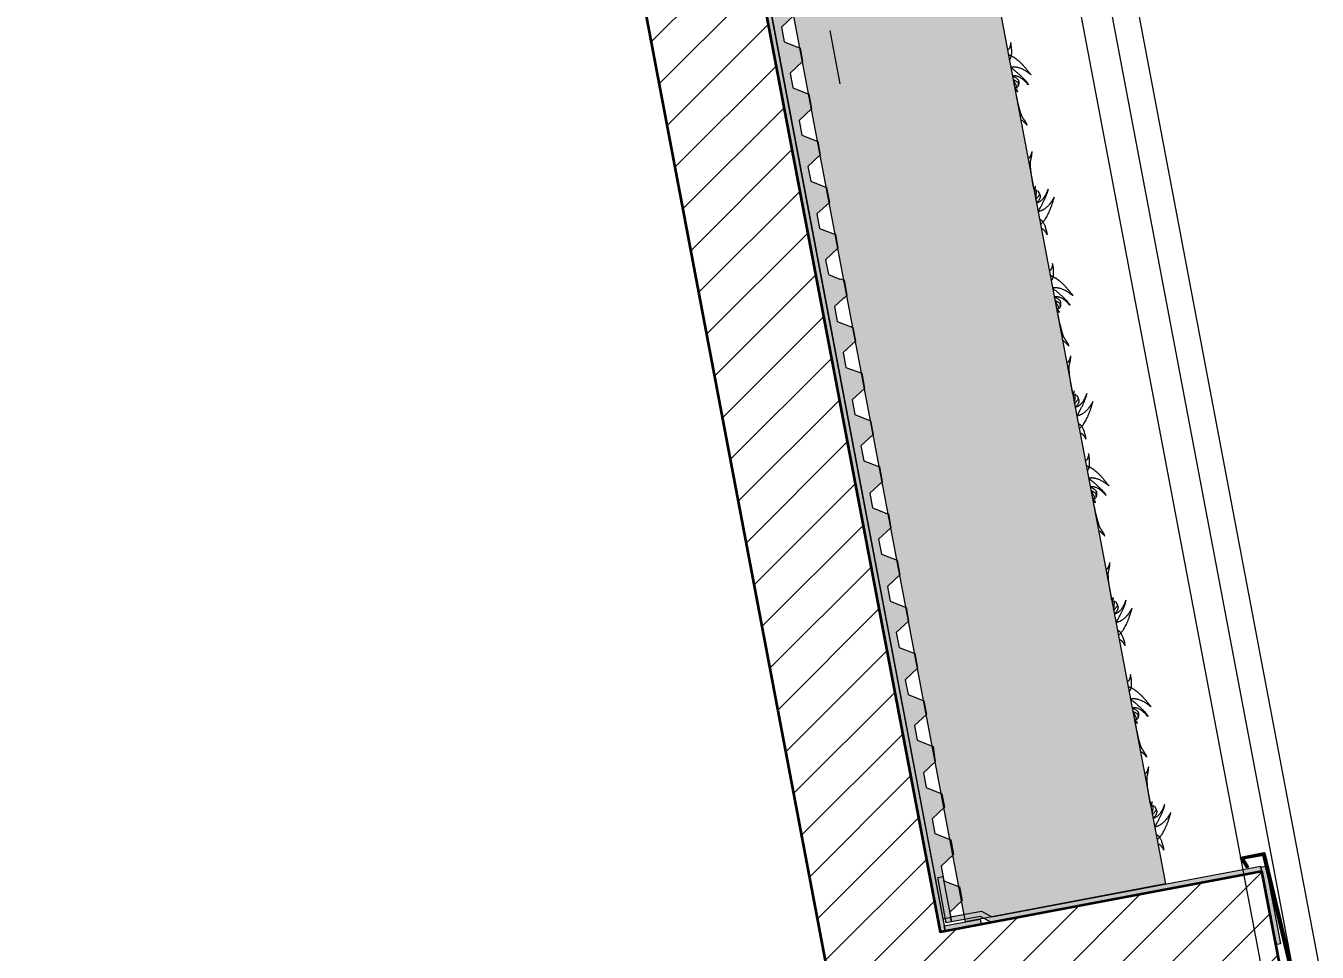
# Model space of a CAD drawing. Header units: centimetres. Extents: x 43491 to 84569, y -30699 to -11680.
# Drawn here: x 44728.9 to 44981, y -26685.3 to -26504.3 of the extents above; entities that cross this region are included whole.
import ezdxf

# ---------------------------------------------------------------- set-up
doc = ezdxf.new("R2010")
doc.units = ezdxf.units.CM
doc.header["$LTSCALE"] = 50.8
doc.header["$PDMODE"] = 1
doc.header["$PDSIZE"] = -2
doc.linetypes.add('Style de ligne -1', pattern=[0.41664, 0.20828, -0.20836])
doc.layers.get('0').update_dxf_attribs({"lineweight": 18})
for name, color, linetype, lineweight in [('0-PROJET-COTATIONS', 7, 'Continuous', 13), ('0-PROJET-DESSINS CRÉES', 7, 'Continuous', 9), ('0-PROJET-Garde corps', 7, 'Continuous', 5), ('0-PROJET-ISOLATION', 7, 'Continuous', 13), ('0-PROJET-MUR BETON', 7, 'Continuous', 35)]:
    doc.layers.add(name, color=color, linetype=linetype, lineweight=lineweight)
doc.styles.add('Helvetica', font='Helvetica')
doc.dimstyles.new('IS', dxfattribs={"dimtxt": 10.08724, "dimasz": 5.007446, "dimexe": 2, "dimexo": 10, "dimgap": 3, "dimtad": 1, "dimdec": 1, "dimtxsty": 'Helvetica', "dimblk": 'DOT', "dimblk1": 'DOT', "dimblk2": 'DOT', "dimcen": 0, "dimdle": 10, "dimazin": 0, "dimtfac": 0.8, "dimtdec": 1, "dimtix": 1, "dimtmove": 0, "dimatfit": 0, "dimldrblk": 'VW_FILLEDARROW-1', "dimfxl": 0, "dimfrac": 2, "dimtolj": 1, "dimarcsym": 0})

# ---------------------------------------------------------------- blocks, each defined once
blk = doc.blocks.new('Groupe-124-1')
at = {"layer": '0-PROJET-Garde corps', "color": 7, "linetype": 'Continuous', "lineweight": 5}
for p, q in [((6140.98, -48783.9), (6140.89, -48783.43)), ((6141.8, -48783.74), (6141.71, -48783.27))]:
    blk.add_line(p, q, dxfattribs=at)
at = {"layer": '0-PROJET-Garde corps', "color": 7, "linetype": 'Continuous', "lineweight": 5, "flags": 128}
for points in [[(6140.22, -48783.55), (6140.2, -48783.44), (6142.38, -48783.03), (6142.4, -48783.14)], [(6140.54, -48783.98), (6140.45, -48783.51), (6142.17, -48783.18), (6142.26, -48783.66)]]:
    blk.add_lwpolyline(points, close=True, dxfattribs=at)
blk = doc.blocks.new('Groupe-125-1')
at = {"layer": '0-PROJET-Garde corps', "color": 7}
blk.add_blockref('Groupe-124-1', (0, 0), dxfattribs=at)
blk = doc.blocks.new('Groupe-126-1')
at = {"layer": '0-PROJET-Garde corps', "color": 7, "linetype": 'Continuous', "lineweight": 5, "flags": 128}
for points in [[(6269.62, -48756.93), (6270.85, -48763.42), (6267.71, -48764.01), (6266.48, -48757.53)], [(6269.46, -48757.17), (6270.62, -48763.26), (6267.87, -48763.78), (6266.71, -48757.69)]]:
    blk.add_lwpolyline(points, close=True, dxfattribs=at)
blk = doc.blocks.new('Groupe-127-1')
at = {"layer": '0-PROJET-DESSINS CRÉES', "color": 7, "linetype": 'Continuous', "lineweight": 13, "flags": 128}
for points in [[(6164.92, -48774.73), (6162.32, -48775.23), (6162.73, -48777.39), (6165.14, -48776.93), (6165.43, -48778.46), (6164.18, -48778.69)], [(6164.96, -48774.93), (6162.55, -48775.39), (6162.89, -48777.15), (6165.3, -48776.7), (6165.66, -48778.62), (6164.22, -48778.89)]]:
    blk.add_lwpolyline(points, dxfattribs=at)
at = {"layer": '0-PROJET-Garde corps', "color": 8, "linetype": 'Continuous', "lineweight": 5}
for p, q in [((6162.87, -48775.98), (6269.21, -48755.84)), ((6162.92, -48776.22), (6269.26, -48756.09)), ((6162.96, -48776.47), (6269.31, -48756.33)), ((6165.5, -48779.21), (6162.71, -48779.73)), ((6165.62, -48779.84), (6162.83, -48780.36)), ((6148.11, -48787.49), (6136.32, -48789.73))]:
    blk.add_line(p, q, dxfattribs=at)
at = {"layer": '0-PROJET-Garde corps', "color": 7, "linetype": 'Continuous', "lineweight": 5}
blk.add_line((6266.29, -48755.73), (6265.58, -48756.25), dxfattribs=at)
at = {"layer": '0-PROJET-Garde corps', "color": 7, "linetype": 'Continuous', "lineweight": 5, "flags": 128}
for points in [[(6265.58, -48756.25), (6266.29, -48755.73), (6269.29, -48755.16), (6269.62, -48756.93), (6266.63, -48757.5), (6265.77, -48757.26)], [(6265.98, -48756.2), (6266.37, -48755.92), (6269.13, -48755.4), (6269.39, -48756.77), (6266.64, -48757.29), (6266.21, -48757.17)], [(6268.5, -48758.91), (6268.15, -48759.21), (6140.39, -48783.4)], [(6269.33, -48763.29), (6268.9, -48763.14), (6155.33, -48784.65)], [(6166.01, -48776.18), (6165.3, -48776.7), (6162.89, -48777.15), (6162.55, -48775.39), (6164.96, -48774.93), (6165.82, -48775.17)], [(6165.6, -48776.23), (6165.21, -48776.51), (6163.05, -48776.92), (6162.79, -48775.55), (6164.95, -48775.14), (6165.38, -48775.26)]]:
    blk.add_lwpolyline(points, dxfattribs=at)
for points in [[(6269.17, -48755.59), (6269.35, -48756.58), (6163.01, -48776.72), (6162.82, -48775.73)], [(6269.53, -48757.5), (6269.56, -48757.68), (6268.72, -48757.84), (6268.86, -48758.6), (6268.14, -48759.22), (6268.02, -48759.08), (6268.66, -48758.53), (6268.51, -48757.7)], [(6165.16, -48777.44), (6166.32, -48783.56), (6163.54, -48784.09), (6162.38, -48777.97)], [(6136.39, -48790.08), (6135.12, -48783.39), (6146.91, -48781.16), (6148.18, -48787.84)]]:
    blk.add_lwpolyline(points, close=True, dxfattribs=at)
at = {"layer": '0-PROJET-Garde corps', "color": 7, "linetype": 'Continuous', "lineweight": 13, "flags": 128}
for points in [[(6164.96, -48774.93), (6164.92, -48774.73), (6162.32, -48775.23), (6162.73, -48777.39), (6165.14, -48776.93), (6165.43, -48778.46), (6164.18, -48778.69), (6164.22, -48778.89), (6165.66, -48778.62), (6165.3, -48776.7), (6162.89, -48777.15), (6162.55, -48775.39)], [(6135.16, -48783.39), (6134.75, -48781.21), (6146.5, -48778.98), (6146.91, -48781.16)], [(6147.84, -48786.06), (6147.1, -48782.13), (6157.91, -48780.09), (6158.65, -48784.02)]]:
    blk.add_lwpolyline(points, close=True, dxfattribs=at)
at = {"layer": '0-PROJET-Garde corps', "color": 7, "linetype": 'Continuous', "lineweight": 5}
blk.add_circle((6165.07, -48781.42), 0.288, dxfattribs=at)
at = {"layer": '0-PROJET-DESSINS CRÉES', "color": 7}
blk.add_blockref('Groupe-125-1', (0, 0), dxfattribs=at)
at = {"layer": '0-PROJET-Garde corps', "color": 7}
blk.add_blockref('Groupe-126-1', (0, 0), dxfattribs=at)
blk = doc.blocks.new('Groupe-160-1')
at = {"layer": '0-PROJET-DESSINS CRÉES', "color": 7, "linetype": 'Continuous', "lineweight": 5}
for points in [[(6104.28, -48594.54), (6104.17, -48595.79), (6103.65, -48595.97)], [(6104.02, -48597.92), (6104.78, -48597.18), (6104.28, -48594.54)], [(6103.83, -48596.9), (6105.73, -48597.47), (6108.24, -48600.86)], [(6108.24, -48600.86), (6106.02, -48599.04), (6104.3, -48599.36)], [(6104.3, -48599.36), (6107.36, -48601.88), (6107.69, -48602.77)], [(6107.69, -48602.77), (6106.01, -48600.81), (6104.62, -48601.07)], [(6104.62, -48601.07), (6105.73, -48601.58), (6105.9, -48602.49), (6105.73, -48603.13)], [(6105.73, -48603.13), (6105.85, -48602.46), (6105.56, -48602.23), (6104.75, -48601.76)], [(6104.75, -48601.76), (6105.64, -48603.57), (6105.51, -48603.29), (6105.06, -48603.37)], [(6105.06, -48603.37), (6105.49, -48603.73), (6105.58, -48604.16)], [(6105.58, -48604.16), (6105.32, -48603.77), (6105.14, -48603.81)], [(6105.14, -48603.81), (6105.94, -48608.02), (6106.5, -48609.08)], [(6107.44, -48610.73), (6106.64, -48609.65), (6106.26, -48609.72)], [(6106.5, -48609.08), (6107.09, -48609.88), (6107.45, -48610.65)]]:
    blk.add_open_spline(points, degree=2, dxfattribs=at)
blk = doc.blocks.new('Groupe-161-1')
at = {"layer": '0-PROJET-DESSINS CRÉES', "color": 7, "linetype": 'Continuous', "lineweight": 5}
for points in [[(6108.41, -48615.84), (6108.06, -48617.14), (6107.68, -48617.21)], [(6108.14, -48617.72), (6108.4, -48616.76), (6108.45, -48615.92)], [(6108.8, -48623.13), (6108, -48618.92), (6108.14, -48617.72)], [(6109.09, -48622.64), (6108.98, -48623.1), (6108.8, -48623.13)], [(6108.88, -48623.56), (6109.16, -48623.07), (6109.09, -48622.64)], [(6109.19, -48625.18), (6109.36, -48623.17), (6109.33, -48623.48), (6108.88, -48623.56)], [(6109.6, -48623.54), (6109.95, -48624.12), (6109.77, -48624.45), (6109.19, -48625.18)], [(6111.56, -48623.16), (6110.71, -48625.6), (6109.32, -48625.87)], [(6109.32, -48625.87), (6110.16, -48624.99), (6109.99, -48624.07), (6109.6, -48623.54)], [(6109.64, -48627.57), (6111.58, -48624.11), (6111.56, -48623.16)], [(6112.77, -48624.74), (6111.37, -48627.25), (6109.64, -48627.57)], [(6110.11, -48630.04), (6111.67, -48628.81), (6112.77, -48624.74)], [(6109.92, -48629.02), (6110.89, -48629.43), (6111.39, -48632.07)], [(6111.39, -48632.07), (6110.83, -48630.94), (6110.28, -48630.97)]]:
    blk.add_open_spline(points, degree=2, dxfattribs=at)
blk = doc.blocks.new('Groupe-162-1')
at = {"layer": '0-PROJET-DESSINS CRÉES', "color": 7, "linetype": 'Continuous', "lineweight": 5}
for points in [[(6112.46, -48637.68), (6112.35, -48638.94), (6111.83, -48639.12)], [(6112.2, -48641.06), (6112.96, -48640.33), (6112.46, -48637.68)], [(6112, -48640.04), (6113.91, -48640.61), (6116.42, -48644)], [(6116.42, -48644), (6114.2, -48642.18), (6112.47, -48642.51)], [(6112.47, -48642.51), (6115.54, -48645.02), (6115.87, -48645.92)], [(6115.87, -48645.92), (6114.19, -48643.95), (6112.8, -48644.22)], [(6112.8, -48644.22), (6113.9, -48644.72), (6114.08, -48645.64), (6113.91, -48646.28)], [(6113.91, -48646.28), (6114.03, -48645.61), (6113.73, -48645.38), (6112.93, -48644.91)], [(6112.93, -48644.91), (6113.82, -48646.72), (6113.68, -48646.43), (6113.23, -48646.52)], [(6113.23, -48646.52), (6113.67, -48646.87), (6113.76, -48647.3)], [(6113.76, -48647.3), (6113.5, -48646.91), (6113.32, -48646.96)], [(6113.32, -48646.96), (6114.11, -48651.16), (6114.68, -48652.23)], [(6115.62, -48653.88), (6114.82, -48652.8), (6114.44, -48652.87)], [(6114.68, -48652.23), (6115.27, -48653.03), (6115.63, -48653.8)]]:
    blk.add_open_spline(points, degree=2, dxfattribs=at)
blk = doc.blocks.new('Groupe-163-1')
at = {"layer": '0-PROJET-DESSINS CRÉES', "color": 7, "linetype": 'Continuous', "lineweight": 5}
for points in [[(6115.97, -48655.76), (6115.62, -48657.06), (6115.24, -48657.13)], [(6115.7, -48657.64), (6115.96, -48656.68), (6116.01, -48655.84)], [(6116.36, -48663.05), (6115.56, -48658.84), (6115.7, -48657.64)], [(6116.65, -48662.56), (6116.54, -48663.02), (6116.36, -48663.05)], [(6116.44, -48663.48), (6116.72, -48663), (6116.65, -48662.56)], [(6116.75, -48665.1), (6116.92, -48663.09), (6116.89, -48663.4), (6116.44, -48663.48)], [(6117.16, -48663.46), (6117.51, -48664.04), (6117.33, -48664.37), (6116.75, -48665.1)], [(6119.12, -48663.08), (6118.27, -48665.52), (6116.88, -48665.79)], [(6116.88, -48665.79), (6117.72, -48664.91), (6117.55, -48663.99), (6117.16, -48663.46)], [(6117.2, -48667.49), (6119.14, -48664.03), (6119.12, -48663.08)], [(6120.33, -48664.66), (6118.93, -48667.17), (6117.2, -48667.49)], [(6117.67, -48669.96), (6119.23, -48668.73), (6120.33, -48664.66)], [(6117.48, -48668.94), (6118.45, -48669.35), (6118.95, -48671.99)], [(6118.95, -48671.99), (6118.39, -48670.86), (6117.84, -48670.89)]]:
    blk.add_open_spline(points, degree=2, dxfattribs=at)
blk = doc.blocks.new('Groupe-164-1')
at = {"layer": '0-PROJET-DESSINS CRÉES', "color": 7, "linetype": 'Continuous', "lineweight": 5}
for points in [[(6119.48, -48674.82), (6119.38, -48676.07), (6118.86, -48676.25)], [(6119.22, -48678.2), (6119.98, -48677.46), (6119.48, -48674.82)], [(6119.03, -48677.18), (6120.94, -48677.75), (6123.45, -48681.14)], [(6123.45, -48681.14), (6121.23, -48679.32), (6119.5, -48679.65)], [(6119.5, -48679.65), (6122.57, -48682.16), (6122.9, -48683.05)], [(6122.9, -48683.05), (6121.21, -48681.09), (6119.82, -48681.35)], [(6119.82, -48681.35), (6120.93, -48681.86), (6121.1, -48682.78), (6120.93, -48683.41)], [(6120.93, -48683.41), (6121.05, -48682.74), (6120.76, -48682.51), (6119.95, -48682.04)], [(6119.95, -48682.04), (6120.85, -48683.85), (6120.71, -48683.57), (6120.26, -48683.66)], [(6120.26, -48683.66), (6120.69, -48684.01), (6120.79, -48684.44)], [(6120.79, -48684.44), (6120.52, -48684.05), (6120.34, -48684.09)], [(6120.34, -48684.09), (6121.14, -48688.3), (6121.7, -48689.36)], [(6121.7, -48689.36), (6122.3, -48690.17), (6122.65, -48690.93)], [(6122.65, -48691.01), (6121.84, -48689.93), (6121.46, -48690.01)]]:
    blk.add_open_spline(points, degree=2, dxfattribs=at)
blk = doc.blocks.new('Groupe-165-1')
at = {"layer": '0-PROJET-DESSINS CRÉES', "color": 7, "linetype": 'Continuous', "lineweight": 5}
for points in [[(6123.61, -48696.12), (6123.26, -48697.42), (6122.88, -48697.5)], [(6123.34, -48698), (6123.6, -48697.04), (6123.65, -48696.2)], [(6124, -48703.41), (6123.21, -48699.2), (6123.34, -48698)], [(6124.29, -48702.92), (6124.19, -48703.38), (6124, -48703.41)], [(6124.09, -48703.85), (6124.36, -48703.36), (6124.29, -48702.92)], [(6124.39, -48705.46), (6124.56, -48703.45), (6124.54, -48703.76), (6124.09, -48703.85)], [(6124.8, -48703.82), (6125.16, -48704.4), (6124.97, -48704.73), (6124.39, -48705.46)], [(6126.76, -48703.44), (6125.91, -48705.88), (6124.52, -48706.15)], [(6124.52, -48706.15), (6125.37, -48705.27), (6125.19, -48704.35), (6124.8, -48703.82)], [(6124.85, -48707.85), (6126.78, -48704.39), (6126.76, -48703.44)], [(6127.97, -48705.02), (6126.57, -48707.53), (6124.85, -48707.85)], [(6125.31, -48710.32), (6126.88, -48709.09), (6127.97, -48705.02)], [(6125.12, -48709.3), (6126.1, -48709.71), (6126.6, -48712.35)], [(6126.6, -48712.35), (6126.04, -48711.23), (6125.49, -48711.25)]]:
    blk.add_open_spline(points, degree=2, dxfattribs=at)
blk = doc.blocks.new('Groupe-166-1')
at = {"layer": '0-PROJET-DESSINS CRÉES', "color": 7, "linetype": 'Continuous', "lineweight": 5}
for points in [[(6127.66, -48717.96), (6127.55, -48719.22), (6127.03, -48719.4)], [(6127.4, -48721.34), (6128.16, -48720.61), (6127.66, -48717.96)], [(6127.21, -48720.32), (6129.11, -48720.9), (6131.63, -48724.28)], [(6131.63, -48724.28), (6129.4, -48722.46), (6127.68, -48722.79)], [(6127.68, -48722.79), (6130.75, -48725.31), (6131.07, -48726.2)], [(6131.07, -48726.2), (6129.39, -48724.24), (6128, -48724.5)], [(6128, -48724.5), (6129.11, -48725), (6129.28, -48725.92), (6129.11, -48726.56)], [(6129.11, -48726.56), (6129.23, -48725.89), (6128.94, -48725.66), (6128.13, -48725.19)], [(6128.13, -48725.19), (6129.03, -48727), (6128.89, -48726.72), (6128.44, -48726.8)], [(6128.44, -48726.8), (6128.87, -48727.16), (6128.96, -48727.58)], [(6128.96, -48727.58), (6128.7, -48727.19), (6128.52, -48727.24)], [(6128.52, -48727.24), (6129.32, -48731.44), (6129.88, -48732.51)], [(6130.82, -48734.16), (6130.02, -48733.08), (6129.64, -48733.15)], [(6129.88, -48732.51), (6130.47, -48733.31), (6130.83, -48734.08)]]:
    blk.add_open_spline(points, degree=2, dxfattribs=at)
blk = doc.blocks.new('Groupe-167-1')
at = {"layer": '0-PROJET-DESSINS CRÉES', "color": 7, "linetype": 'Continuous', "lineweight": 5}
for points in [[(6131.17, -48736.04), (6130.82, -48737.34), (6130.44, -48737.42)], [(6130.9, -48737.93), (6131.16, -48736.96), (6131.21, -48736.12)], [(6131.56, -48743.33), (6130.77, -48739.12), (6130.9, -48737.93)], [(6131.85, -48742.84), (6131.75, -48743.3), (6131.56, -48743.33)], [(6131.65, -48743.77), (6131.92, -48743.28), (6131.85, -48742.84)], [(6131.95, -48745.38), (6132.12, -48743.37), (6132.1, -48743.68), (6131.65, -48743.77)], [(6132.36, -48743.74), (6132.72, -48744.32), (6132.53, -48744.65), (6131.95, -48745.38)], [(6134.32, -48743.36), (6133.47, -48745.8), (6132.08, -48746.07)], [(6132.08, -48746.07), (6132.93, -48745.19), (6132.75, -48744.27), (6132.36, -48743.74)], [(6132.41, -48747.77), (6134.34, -48744.31), (6134.32, -48743.36)], [(6135.53, -48744.94), (6134.13, -48747.45), (6132.41, -48747.77)], [(6132.87, -48750.24), (6134.44, -48749.01), (6135.53, -48744.94)], [(6132.68, -48749.22), (6133.66, -48749.63), (6134.16, -48752.27)], [(6134.16, -48752.27), (6133.6, -48751.15), (6133.05, -48751.17)]]:
    blk.add_open_spline(points, degree=2, dxfattribs=at)
blk = doc.blocks.new('Groupe-168-1')
at = {"layer": '0-PROJET-DESSINS CRÉES', "color": 7}
for name in ['Groupe-160-1', 'Groupe-161-1', 'Groupe-162-1', 'Groupe-163-1', 'Groupe-164-1', 'Groupe-165-1', 'Groupe-166-1', 'Groupe-167-1']:
    blk.add_blockref(name, (0, 0), dxfattribs=at)
blk = doc.blocks.new('_DOT')
at = {"color": 0, "linetype": 'ByBlock', "lineweight": -2}
blk.add_line((-0.5, 0), (-1, 0), dxfattribs=at)
at = {"color": 0, "linetype": 'ByBlock', "const_width": 0.5}
blk.add_lwpolyline([(-0.25, 0, 1), (0.25, 0, 1)], format="xyb", close=True, dxfattribs=at)
blk = doc.blocks.new('*D298')
at = {"layer": '0-PROJET-COTATIONS', "color": 0, "linetype": 'Continuous', "lineweight": -2}
for p, q in [((45096.11, -26720.82), (45098.35, -26732.61)), ((44945.85, -26759.45), (45093.05, -26731.58)), ((44939.07, -26750.56), (44941.31, -26762.35))]:
    blk.add_line(p, q, dxfattribs=at)
at = {"layer": 'Defpoints', "color": 0}
for p in [(45088.67, -26681.52), (44931.47, -26710.39), (45097.97, -26730.65)]:
    blk.add_point(p, dxfattribs=at)
at = {"layer": '0-PROJET-COTATIONS', "color": 0, "lineweight": -2, "xscale": 5.007446289062499, "yscale": 5.007446289062499, "zscale": 5.007446289062499}
for p, rotation in [((45097.97, -26730.65), 10.72359474388468), ((44940.93, -26760.39), 190.7235947438847)]:
    blk.add_blockref('_DOT', p, dxfattribs=dict(at, rotation=rotation))
at = {"layer": '0-PROJET-COTATIONS', "color": 0, "lineweight": 5, "insert": (45017.96, -26737.61), "char_height": 10.087, "attachment_point": 5, "rotation": 10.7236, "style": 'Helvetica'}
blk.add_mtext('\\A1;160', dxfattribs=at)
blk = doc.blocks.new('VW_FILLEDARROW-1')
at = {"linetype": 'Continuous', "lineweight": 0}
blk.add_hatch(color=0, dxfattribs=at).paths.add_polyline_path([(-1.997, 0.535), (0, 0), (-1.997, -0.535)])
at = {"color": 0, "linetype": 'Continuous', "lineweight": 5, "flags": 128}
blk.add_lwpolyline([(-1.997, 0.535), (0, 0), (-1.997, -0.535)], close=True, dxfattribs=at)

msp = doc.modelspace()

# ---------------------------------------------------------------- hatches: boundary and pattern name
at = {"layer": '0-PROJET-DESSINS CRÉES', "linetype": 'Continuous', "lineweight": 18}
h = msp.add_hatch(dxfattribs=at)
h.set_pattern_fill('Sable-3', color=252, style=0, pattern_type=2)
h.set_pattern_definition([(-57.3808, (805976.2092, -272820.6966), (-2.526815418, -1.61715919), [0.004, -7.996]), (-45, (805975.3686, -272820.373), (-1.828799997, -1.828799997), [0.025863138, -2.560450621]), (-45, (805975.4879, -272821.1308), (-1.828799997, -1.828799997), [0.025863138, -2.560450621]), (-45, (805975.9217, -272819.2517), (-1.828799997, -1.828799997), [0.025863138, -2.560450621]), (-45, (805975.1149, -272819.8067), (-1.828799997, -1.828799997), [0.025863138, -2.560450621]), (-45, (805974.6815, -272820.2255), (-1.828799997, -1.828799997), [0.025863138, -2.560450621]), (-45, (805975.0109, -272820.8527), (-1.828799997, -1.828799997), [0.025863138, -2.560450621]), (-45, (805977.0952, -272820.309), (-1.828799997, -1.828799997), [0.025863138, -2.560450621]), (-45, (805975.699, -272821.437), (-1.828799997, -1.828799997), [0.064657844, -2.5216559146]), (-45, (805976.382, -272820.2206), (-1.828799997, -1.828799997), [0.025863138, -2.560450621]), (-45, (805975.1338, -272819.3063), (-1.828799997, -1.828799997), [0.025863138, -2.560450621]), (-45, (805976.461, -272819.7396), (-1.828799997, -1.828799997), [0.064657844, -2.5216559146]), (-45, (805974.175, -272820.5307), (-1.828799997, -1.828799997), [0.025863138, -2.560450621]), (-45, (805975.7221, -272820.116), (-1.828799997, -1.828799997), [0.064657844, -2.5216559146]), (-45, (805974.378, -272819.6533), (-1.828799997, -1.828799997), [0.064657844, -2.5216559146])])
h.paths.add_polyline_path([(44881.99, -26330.97), (44891.21, -26379.62), (44895.9, -26378.73), (44951.43, -26671.95), (44912.39, -26679.34), (44847.65, -26337.47)])
at = {"layer": '0-PROJET-DESSINS CRÉES', "linetype": 'Continuous', "lineweight": 0}
for color, points in [(254, [(44843.58, -26338.24), (44847.87, -26337.43), (44848.23, -26339.29), (44845.81, -26341.54), (44846.36, -26344.42), (44849.43, -26345.63), (44849.93, -26348.29), (44847.51, -26350.54), (44847.72, -26351.62), (44847.88, -26352.45), (44850.95, -26353.66), (44851.49, -26356.55), (44849.08, -26358.8), (44849.62, -26361.68), (44852.7, -26362.89), (44853.2, -26365.55), (44850.78, -26367.8), (44851.33, -26370.68), (44854.27, -26371.84), (44854.95, -26374.77), (44852.53, -26377.02), (44853.08, -26379.91), (44856.02, -26381.06), (44856.53, -26383.75), (44854.11, -26386), (44854.65, -26388.88), (44857.73, -26390.09), (44858.27, -26392.97), (44855.84, -26395.16), (44856.4, -26398.11), (44859.47, -26399.32), (44859.98, -26401.98), (44857.56, -26404.23), (44858.11, -26407.11), (44861.18, -26408.32), (44861.73, -26411.2), (44859.31, -26413.45), (44859.85, -26416.33), (44862.93, -26417.54), (44863.43, -26420.2), (44861.01, -26422.45), (44861.56, -26425.34), (44864.63, -26426.54), (44865.18, -26429.43), (44862.76, -26431.68), (44863.31, -26434.56), (44866.38, -26435.77), (44866.88, -26438.43), (44864.46, -26440.68), (44865.01, -26443.56), (44868.08, -26444.77), (44868.67, -26447.7), (44866.21, -26449.9), (44866.76, -26452.79), (44869.83, -26454), (44870.34, -26456.66), (44867.92, -26458.9), (44868.46, -26461.79), (44871.54, -26463), (44872.08, -26465.88), (44869.66, -26468.13), (44870.21, -26471.01), (44873.15, -26472.17), (44873.66, -26474.86), (44871.24, -26477.11), (44871.79, -26479.99), (44874.86, -26481.2), (44875.41, -26484.08), (44872.98, -26486.27), (44873.54, -26489.22), (44876.61, -26490.42), (44877.11, -26493.08), (44874.7, -26495.33), (44875.24, -26498.22), (44878.32, -26499.43), (44878.86, -26502.31), (44876.44, -26504.56), (44876.99, -26507.44), (44880.06, -26508.65), (44880.57, -26511.31), (44878.15, -26513.56), (44878.69, -26516.44), (44881.77, -26517.65), (44882.31, -26520.54), (44879.9, -26522.78), (44880.44, -26525.67), (44883.51, -26526.88), (44884.02, -26529.54), (44881.6, -26531.79), (44882.15, -26534.67), (44885.22, -26535.88), (44885.8, -26538.81), (44883.35, -26541.01), (44883.89, -26543.89), (44886.97, -26545.1), (44887.47, -26547.76), (44885.05, -26550.01), (44885.6, -26552.9), (44887.84, -26553.78), (44887.98, -26553.75), (44888.66, -26554.02), (44889.2, -26556.9), (44889.22, -26556.99), (44888.68, -26557.49), (44888.55, -26557.51), (44886.78, -26559.15), (44887.33, -26562.04), (44890.4, -26563.24), (44890.91, -26565.9), (44888.49, -26568.15), (44889.03, -26571.04), (44892.12, -26572.19), (44892.65, -26575.13), (44890.24, -26577.38), (44890.78, -26580.26), (44893.85, -26581.47), (44894.36, -26584.13), (44891.94, -26586.38), (44892.49, -26589.26), (44895.56, -26590.47), (44896.1, -26593.36), (44893.69, -26595.6), (44894.23, -26598.49), (44897.31, -26599.7), (44897.81, -26602.36), (44895.39, -26604.61), (44895.94, -26607.49), (44899.01, -26608.7), (44899.56, -26611.58), (44897.14, -26613.83), (44897.68, -26616.71), (44900.76, -26617.92), (44901.26, -26620.58), (44898.84, -26622.83), (44899.4, -26625.78), (44902.46, -26626.93), (44903.01, -26629.81), (44900.59, -26632.06), (44901.14, -26634.94), (44904.21, -26636.15), (44904.72, -26638.84), (44902.4, -26640.99), (44902.95, -26643.87), (44906.02, -26645.08), (44906.47, -26648.06), (44904.15, -26650.22), (44904.7, -26653.1), (44907.77, -26654.31), (44908.27, -26656.97), (44905.85, -26659.22), (44906.4, -26662.1), (44909.47, -26663.31), (44910.02, -26666.19), (44907.6, -26668.44), (44908.15, -26671.33), (44911.22, -26672.53), (44911.72, -26675.19), (44909.31, -26677.44), (44909.51, -26678.52), (44907.97, -26678.82), (44885.12, -26558.16), (44861.56, -26433.77), (44861.67, -26433.75), (44846.17, -26351.92)]), (7, [(44973.18, -26690.79), (44973.44, -26690.86), (44972.81, -26692.22), (44976.51, -26691.52), (44970.51, -26666.24), (44966.5, -26667), (44967.5, -26668.61), (44967.27, -26668.66), (44966.1, -26666.83), (44970.69, -26665.96), (44976.83, -26691.71), (44972.36, -26692.56)])]:
    msp.add_hatch(color=color, dxfattribs=at).paths.add_polyline_path(points)
at = {"layer": '0-PROJET-ISOLATION', "linetype": 'Continuous', "lineweight": 0}
for points in [[(44842.55, -26338.74), (44843.53, -26338.55), (44908.4, -26681.12), (44907.42, -26681.3)], [(44970.16, -26669.43), (44917.33, -26679.42), (44915.32, -26678.29), (44909.6, -26679.37), (44909.41, -26678.39), (44915.49, -26677.24), (44917.52, -26678.38), (44969.97, -26668.45)], [(44972.89, -26683.82), (44970.02, -26668.68), (44971, -26668.5), (44973.87, -26683.64)], [(44972.89, -26683.82), (44970.02, -26668.68), (44971, -26668.5), (44973.87, -26683.64)], [(44906.93, -26670.65), (44907.91, -26670.46), (44909.6, -26679.37), (44908.62, -26679.56)], [(44908.4, -26681.12), (44908.22, -26680.14), (44915.22, -26678.81), (44915.41, -26679.8)]]:
    msp.add_hatch(color=255, dxfattribs=at).paths.add_polyline_path(points)
at = {"layer": '0-PROJET-MUR BETON', "linetype": 'Continuous', "lineweight": 5}
h = msp.add_hatch(dxfattribs=at)
h.set_pattern_fill('hachure A', style=0, pattern_type=2)
h.set_pattern_definition([(45, (38816.9114, 22086.9576), (5.2916667, -4.4097222), [])])
h.paths.add_polyline_path([(44877.82, -26168.9), (44881.17, -26186.58), (44816.07, -26198.91), (44839.14, -26320.76), (44904.25, -26308.44), (44907.6, -26326.12), (44842.49, -26338.45), (44907.42, -26681.3), (44970.16, -26669.42), (44974.01, -26689.75), (44911.27, -26701.64), (44976.14, -27044.2), (45038.88, -27032.32), (45042.74, -27052.65), (44980, -27064.53), (45054.11, -27455.87), (45116.85, -27443.99), (45120.7, -27464.32), (45057.96, -27476.2), (45154.22, -27984.5), (45216.96, -27972.61), (45220.81, -27992.95), (45158.07, -28004.83), (45188.36, -28164.81), (45251.1, -28152.93), (45254.96, -28173.27), (45192.22, -28185.15), (45313.36, -28824.85), (45376.1, -28812.96), (45379.82, -28832.61), (44710.67, -28959.34), (44712.9, -28938.56), (44759.11, -28929.81), (44731.28, -28782.81), (44680.76, -28792.38), (44682.99, -28771.6), (44727.55, -28763.16), (44288.24, -26443.41), (44232.41, -26453.99), (44234.42, -26435.29), (44284.89, -26425.73), (44227.19, -26121.01), (44164.59, -26132.86), (44166.6, -26114.16), (44797.74, -25994.64), (44801.08, -26012.32), (44781.43, -26016.04), (44812.72, -26181.23)])
h.paths.add_polyline_path([(44557.15, -26374.17), (44816.54, -26325.04), (44758.84, -26020.32), (44499.45, -26069.45)])
h.paths.add_polyline_path([(44535.57, -26378.26), (44477.86, -26073.54), (44239.96, -26118.59), (44297.67, -26423.31)])
h.paths.add_polyline_path([(44997.7, -28700.46), (44991.36, -28701.66), (44993.48, -28712.8), (45259.2, -28662.48), (44819.89, -26342.73), (44560.5, -26391.85)])
h.paths.add_polyline_path([(44978.23, -28715.69), (44538.92, -26395.94), (44301.02, -26440.99), (44738.22, -28749.6), (44731.88, -28750.8), (44733.99, -28761.95)])
h.paths.add_polyline_path([(45290.76, -28829.13), (45262.92, -28682.13), (44744.05, -28780.4), (44771.89, -28927.39)])

# ---------------------------------------------------------------- linework, layer by layer
at = {"layer": '0-PROJET-DESSINS CRÉES', "color": 7, "linetype": 'Continuous', "lineweight": 13}
for p, q in [((44918.76, -26385.07), (45382.88, -28835.85)), ((45042.5, -27010.3), (44923.91, -26384.1)), ((45372.66, -28813.62), (44912.95, -26386.17))]:
    msp.add_line(p, q, dxfattribs=at)
at = {"layer": '0-PROJET-DESSINS CRÉES', "color": 7, "linetype": 'Style de ligne -1', "lineweight": 13}
msp.add_line((44887.89, -26515.63), (44868.54, -26413.44), dxfattribs=at)
at = {"layer": '0-PROJET-DESSINS CRÉES', "linetype": 'Continuous', "lineweight": 5, "flags": 128}
msp.add_lwpolyline([(44881.99, -26330.97), (44891.21, -26379.62), (44895.9, -26378.73), (44951.43, -26671.95), (44912.39, -26679.34), (44847.65, -26337.47)], close=True, dxfattribs=at)
at = {"layer": '0-PROJET-DESSINS CRÉES', "color": 7, "linetype": 'Continuous', "lineweight": 5, "flags": 128}
msp.add_lwpolyline([(44878.86, -26502.31), (44876.44, -26504.56), (44876.99, -26507.44), (44880.06, -26508.65), (44880.57, -26511.31), (44878.15, -26513.56), (44878.69, -26516.44), (44881.77, -26517.65), (44882.31, -26520.54), (44879.9, -26522.78), (44880.44, -26525.67), (44883.51, -26526.88), (44884.02, -26529.54), (44881.6, -26531.79), (44882.15, -26534.67), (44885.22, -26535.88), (44885.8, -26538.81), (44883.35, -26541.01), (44883.89, -26543.89), (44886.97, -26545.1), (44887.47, -26547.76), (44885.05, -26550.01), (44885.6, -26552.9), (44887.84, -26553.78), (44887.98, -26553.75), (44888.66, -26554.02), (44889.2, -26556.9), (44889.22, -26556.99), (44888.68, -26557.49), (44888.55, -26557.51), (44886.78, -26559.15), (44887.33, -26562.04), (44890.4, -26563.24), (44890.91, -26565.9), (44888.49, -26568.15), (44889.03, -26571.04), (44892.12, -26572.19), (44892.65, -26575.13), (44890.24, -26577.38), (44890.78, -26580.26), (44893.85, -26581.47), (44894.36, -26584.13), (44891.94, -26586.38), (44892.49, -26589.26), (44895.56, -26590.47), (44896.1, -26593.36), (44893.69, -26595.6), (44894.23, -26598.49), (44897.31, -26599.7), (44897.81, -26602.36), (44895.39, -26604.61), (44895.94, -26607.49), (44899.01, -26608.7), (44899.56, -26611.58), (44897.14, -26613.83), (44897.68, -26616.71), (44900.76, -26617.92), (44901.26, -26620.58), (44898.84, -26622.83), (44899.4, -26625.78), (44902.46, -26626.93), (44903.01, -26629.81), (44900.59, -26632.06), (44901.14, -26634.94), (44904.21, -26636.15), (44904.72, -26638.84), (44902.4, -26640.99), (44902.95, -26643.87), (44906.02, -26645.08), (44906.47, -26648.06), (44904.15, -26650.22), (44904.7, -26653.1), (44907.77, -26654.31), (44908.27, -26656.97), (44905.85, -26659.22), (44906.4, -26662.1), (44909.47, -26663.31), (44910.02, -26666.19), (44907.6, -26668.44), (44908.15, -26671.33), (44911.22, -26672.53), (44911.72, -26675.19), (44909.31, -26677.44), (44909.51, -26678.52), (44907.97, -26678.82), (44885.12, -26558.16), (44861.56, -26433.77)], dxfattribs=at)
at = {"layer": '0-PROJET-DESSINS CRÉES', "color": 7, "linetype": 'Continuous', "lineweight": 35, "flags": 128}
msp.add_lwpolyline([(44973.18, -26690.79), (44973.44, -26690.86), (44972.81, -26692.22), (44976.51, -26691.52), (44970.51, -26666.24), (44966.5, -26667), (44967.5, -26668.61), (44967.27, -26668.66), (44966.1, -26666.83), (44970.69, -26665.96), (44976.83, -26691.71), (44972.36, -26692.56)], close=True, dxfattribs=at)
at = {"layer": '0-PROJET-ISOLATION', "flags": 128}
for points in [[(44842.55, -26338.74), (44843.53, -26338.55), (44908.4, -26681.12), (44907.42, -26681.3)], [(44970.16, -26669.43), (44917.33, -26679.42), (44915.32, -26678.29), (44909.6, -26679.37), (44909.41, -26678.39), (44915.49, -26677.24), (44917.52, -26678.38), (44969.97, -26668.45)], [(44972.89, -26683.82), (44970.02, -26668.68), (44971, -26668.5), (44973.87, -26683.64)], [(44972.89, -26683.82), (44970.02, -26668.68), (44971, -26668.5), (44973.87, -26683.64)], [(44906.93, -26670.65), (44907.91, -26670.46), (44909.6, -26679.37), (44908.62, -26679.56)], [(44908.4, -26681.12), (44908.22, -26680.14), (44915.22, -26678.81), (44915.41, -26679.8)]]:
    msp.add_lwpolyline(points, close=True, dxfattribs=at)
at = {"layer": '0-PROJET-MUR BETON', "flags": 128}
msp.add_lwpolyline([(44904.25, -26308.44), (44907.6, -26326.12), (44842.49, -26338.45), (44907.42, -26681.3), (44970.16, -26669.42), (44974.01, -26689.75), (44911.27, -26701.64), (44976.14, -27044.2), (45038.88, -27032.32), (45042.74, -27052.65), (44980, -27064.53), (45054.11, -27455.87), (45116.85, -27443.99), (45120.7, -27464.32), (45057.96, -27476.2)], dxfattribs=at)
msp.add_lwpolyline([(44997.7, -28700.46), (44991.36, -28701.66), (44993.48, -28712.8), (45259.2, -28662.48), (44819.89, -26342.73), (44560.5, -26391.85)], close=True, dxfattribs=at)

# ---------------------------------------------------------------- block references
at = {"layer": '0-PROJET-DESSINS CRÉES', "color": 7}
msp.add_blockref('Groupe-168-1', (38816.91, 22086.96), dxfattribs=at)
at = {"layer": '0-PROJET-Garde corps', "color": 7}
msp.add_blockref('Groupe-127-1', (38816.91, 22086.96), dxfattribs=at)

# ---------------------------------------------------------------- dimensions: what is measured, and where the dimension line sits
at = {"layer": '0-PROJET-COTATIONS', "color": 7, "linetype": 'Continuous', "lineweight": 5}
dim = msp.add_linear_dim(base=(45097.97, -26730.65), p1=(44931.47, -26710.39), p2=(45088.67, -26681.52), angle=10.7236, dimstyle='IS', override={"dimtxt": 10.08724, "dimdec": 0, "dimpost": '<>', "dimtxsty": 'Helvetica', "dimtmove": 2}, dxfattribs=at)
dim.commit()
dim.dimension.update_dxf_attribs({"geometry": '*D298', "text_midpoint": (45017.96, -26737.61)})

doc.saveas('drawing.dxf')
